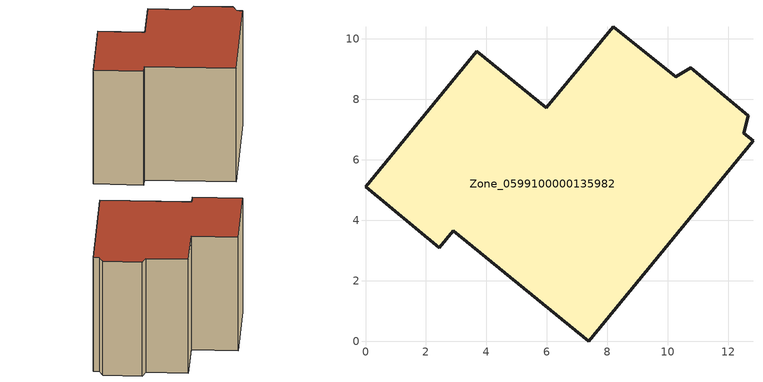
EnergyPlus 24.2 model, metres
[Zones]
Zone_0599100000135982
 floor ground (C_G): 12.81,6.63 7.38,0 2.9,3.65 2.44,3.09 0,5.1 3.67,9.59 5.98,7.72 8.19,10.4 10.26,8.75 10.75,9.04 12.66,7.45 12.51,6.88 z0
 wall outside (C_F): 12.51,6.88 12.66,7.45 10.75,9.04 10.26,8.75 8.19,10.4 5.98,7.72 3.67,9.59 0,5.1 2.44,3.09 2.9,3.65 7.38,0 12.81,6.63 12.51,6.88 z0:7.85
 roof outside (C_R): 7.38,0 12.81,6.63 12.51,6.88 12.66,7.45 10.75,9.04 10.26,8.75 8.19,10.4 5.98,7.72 3.67,9.59 0,5.1 2.44,3.09 2.9,3.65 z7.85
[BUILDING]
Pand.0599100000135982: North Axis=0; Terrain=City; Loads Convergence Tolerance Value=0.04; Temperature Convergence Tolerance Value=0.4; Solar Distribution=FullExterior; Maximum Number of Warmup Days=25; Minimum Number of Warmup Days=1
[Site:Location]
Rotterdam.The.Hague.AP_ZH_NLD Design_Conditions: Latitude=51.96; Longitude=4.45; Time Zone=1; Elevation=-4.5
[SITE:GROUNDTEMPERATURE:BUILDINGSURFACE]
18, 18, 18, 18, 18, 18, 18, 18, 18, 18, 18, 18
[MATERIAL] Thermal Absorptance=0.9; Solar Absorptance=0.7; Visible Absorptance=0.7
Name | Roughness | Thickness | Conductivity | Density | Specific Heat
G.TC.1946-1964 | MediumSmooth | 0.15 | 1 | 540 | 1210
F.TC.1946-1964 | Rough | 0.3 | 0.857143 | 1920 | 840
R.TC.1946-1964 | MediumRough | 0.2 | 0.235294 | 1500 | 1000
[CONSTRUCTION]
C_G: G.TC.1946-1964
C_F: F.TC.1946-1964
C_R: R.TC.1946-1964
[ZONE]
Zone_0599100000135982: Type=1; Multiplier=1; Ceiling Height=Autocalculate; Volume=Autocalculate; Floor Area=autocalculate; Part of Total Floor Area=Yes
[ZONEINFILTRATION:DESIGNFLOWRATE]
Infil_Zone_0599100000135982: Zone or ZoneList or Space or SpaceList=Zone_0599100000135982; Schedule=AlwaysOn; Design Flow Rate Calculation Method=Flow/Area; Flow Rate per Floor Area=0.003; Constant Term Coefficient=1; Temperature Term Coefficient=0; Velocity Term Coefficient=0; Velocity Squared Term Coefficient=0
[HVACTEMPLATE:ZONE:IDEALLOADSAIRSYSTEM]
Zone_0599100000135982: Maximum Heating Supply Air Temperature=50; Minimum Cooling Supply Air Temperature=13; Maximum Heating Supply Air Humidity Ratio=0.0156; Minimum Cooling Supply Air Humidity Ratio=0.0077; Heating Limit=NoLimit; Cooling Limit=NoLimit; Dehumidification Control Type=ConstantSensibleHeatRatio; Cooling Sensible Heat Ratio=0.7; Dehumidification Setpoint=60; Humidification Control Type=None; Humidification Setpoint=30; Outdoor Air Method=None; Outdoor Air Flow Rate per Person=0.00944; Outdoor Air Flow Rate per Zone Floor Area=0; Outdoor Air Flow Rate per Zone=0; Demand Controlled Ventilation Type=None; Outdoor Air Economizer Type=NoEconomizer; Heat Recovery Type=None; Sensible Heat Recovery Effectiveness=0.7; Latent Heat Recovery Effectiveness=0.65
[ZONECONTROL:THERMOSTAT]
ThermostatControl_Zone_0599100000135982: Zone or ZoneList=Zone_0599100000135982; Control Type Schedule=DualSetpointControlType; Control 1=Thermostat_Zone_0599100000135982; Temperature Difference Between Cutout And Setpoint=0
[THERMOSTATSETPOINT:DUALSETPOINT]
Thermostat_Zone_0599100000135982: Heating Setpoint Temperature Schedule=HeatingSetpoint_Zone_0599100000135982; Cooling Setpoint Temperature Schedule=CoolingSetpoint_Zone_0599100000135982
[SCHEDULE:COMPACT]
HeatingSetpoint_Zone_0599100000135982: Through: 12/31, For: AllDays, Until: 24:00, 21
CoolingSetpoint_Zone_0599100000135982: Through: 12/31, For: AllDays, Until: 24:00, 24
DualSetpointControlType: Through: 12/31, For: AllDays, Until: 24:00, 4
AlwaysOn: Through: 12/31, For: AllDays, Until: 24:00, 1
